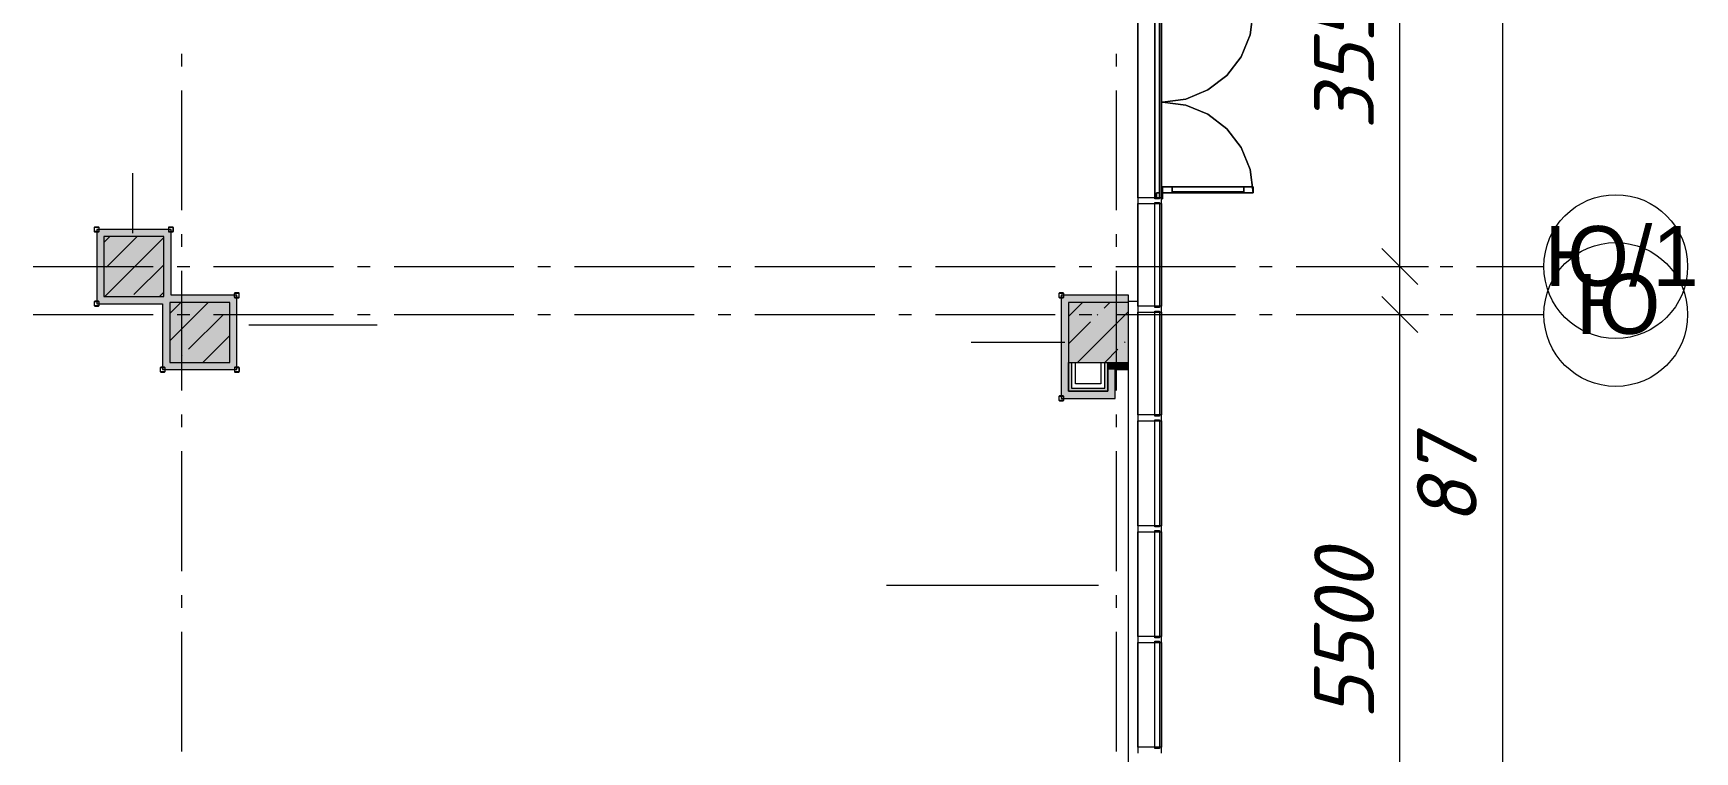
# Model space of a CAD drawing. Header units: millimetres. Extents: x -537608 to 253996, y -217170 to 186033.
# Drawn here: x -273666 to -259799, y -170899 to -164902 of the extents above; entities that cross this region are included whole.
import ezdxf

# ---------------------------------------------------------------- set-up
doc = ezdxf.new("R2010")
doc.units = ezdxf.units.MM
doc.layers.add('PDF _Геометрия', color=7, linetype='Continuous')
doc.layers.add('PDF _Текст', color=7, linetype='Continuous')
doc.layers.add('PDF _Сплошная заливка', color=7, linetype='Continuous', true_color=0xffffff)
doc.styles.add('PDF ArialMT', font='arial.ttf')
doc.styles.add('PDF ISOCPEUR Italic', font='isocpeui.ttf')

msp = doc.modelspace()

# ---------------------------------------------------------------- hatches: boundary and pattern name
at = {"layer": 'PDF _Сплошная заливка', "true_color": 0x9c76cf, "transparency": 33554559}
for points in [[(-272363.6508, -167149.6396), (-272026.1687, -167149.6396), (-272026.1687, -167089.6399), (-272516.1682, -167089.6399), (-272516.1682, -167149.6396)], [(-272026.1687, -167649.6402), (-271966.1679, -167649.6402), (-271966.1679, -167089.6399), (-272026.1687, -167089.6399), (-272026.1687, -167149.6396)], [(-264526.1645, -167149.6396), (-264526.1645, -167089.6399), (-265086.1637, -167089.6399), (-265086.1637, -167149.6396), (-264774.2269, -167149.6396)], [(-273076.169, -167159.6398), (-272526.1687, -167159.6398), (-272526.1687, -167149.6396), (-272516.1682, -167149.6396), (-272516.1682, -167099.6401), (-273076.169, -167099.6401)], [(-264636.1644, -167709.6399), (-264526.1645, -167709.6399), (-264526.1645, -167649.6402), (-264696.164, -167649.6402), (-264696.164, -167709.6399)]]:
    msp.add_hatch(color=193, dxfattribs=at).paths.add_polyline_path(points)
at = {"layer": 'PDF _Сплошная заливка', "true_color": 0x77b143, "transparency": 33554559}
msp.add_hatch(color=75, dxfattribs=at).paths.add_polyline_path([(-264756.1647, -167889.6397), (-264721.1641, -167889.6397), (-264721.1641, -167864.6396), (-265026.1651, -167864.6396), (-265026.1651, -167889.6397), (-264774.2269, -167889.6397)])

# ---------------------------------------------------------------- linework, layer by layer
at = {"layer": 'PDF _Геометрия', "lineweight": 9}
for p, q in [((-261401.9804, -212139.656), (-261401.9804, -124259.6211)), ((-262260.3263, -166849.6398), (-262260.3263, -163299.6387)), ((-264446.1645, -166274.6395), (-264446.1645, -164679.6913)), ((-264446.1645, -164679.6913), (-264446.1645, -166274.6395)), ((-264306.1643, -166274.6395), (-264306.1643, -164679.6913)), ((-264306.1643, -164679.6913), (-264306.1643, -166274.6395)), ((-264266.164, -166274.6395), (-264266.164, -164679.6913)), ((-264266.164, -164679.6913), (-264266.164, -166274.6395)), ((-264249.1643, -166274.6395), (-264249.1643, -164679.6913)), ((-264249.1643, -164679.6913), (-264249.1643, -166274.6395)), ((-263483.664, -164719.6391), (-263509.4747, -164915.6949)), ((-263509.4747, -164915.6949), (-263483.664, -164719.6391)), ((-263509.4747, -164915.6949), (-263585.1505, -165098.3888)), ((-263585.1505, -165098.3888), (-263509.4747, -164915.6949)), ((-263585.1505, -165098.3888), (-263705.5309, -165255.2728)), ((-263705.5309, -165255.2728), (-263585.1505, -165098.3888)), ((-263705.5309, -165255.2728), (-263862.4139, -165375.6532)), ((-263862.4139, -165375.6532), (-263705.5309, -165255.2728)), ((-263862.4139, -165375.6532), (-264045.1088, -165451.3286)), ((-264045.1088, -165451.3286), (-263862.4139, -165375.6532)), ((-264045.1088, -165451.3286), (-264241.1639, -165477.1393)), ((-264241.1639, -165477.1393), (-264045.1088, -165451.3286)), ((-264241.1639, -165477.1393), (-264045.1088, -165502.9506)), ((-264045.1088, -165502.9506), (-264241.1639, -165477.1393)), ((-264045.1088, -165502.9506), (-263862.4139, -165578.6248)), ((-263862.4139, -165578.6248), (-264045.1088, -165502.9506)), ((-263862.4139, -165578.6248), (-263705.5309, -165699.005)), ((-263705.5309, -165699.005), (-263862.4139, -165578.6248)), ((-263705.5309, -165699.005), (-263585.1505, -165855.8891)), ((-263585.1505, -165855.8891), (-263705.5309, -165699.005)), ((-263585.1505, -165855.8891), (-263509.4747, -166038.5844)), ((-263509.4747, -166038.5844), (-263585.1505, -165855.8891)), ((-272833.3717, -166569.6396), (-272833.3717, -166069.6397)), ((-263509.4747, -166038.5844), (-263483.664, -166234.6388)), ((-263483.664, -166234.6388), (-263509.4747, -166038.5844)), ((-264291.1642, -166284.639), (-264291.1642, -166234.6388)), ((-264291.1642, -166234.6388), (-264266.164, -166234.6388)), ((-264266.164, -166234.6388), (-264291.1642, -166234.6388)), ((-264291.1642, -166234.6388), (-264291.1642, -166284.639)), ((-264291.1642, -166284.639), (-264291.1642, -166234.6388)), ((-264291.1642, -166234.6388), (-264266.164, -166234.6388)), ((-264266.164, -166234.6388), (-264291.1642, -166234.6388)), ((-264291.1642, -166234.6388), (-264291.1642, -166284.639)), ((-264241.1639, -166234.6388), (-264249.1643, -166234.6388)), ((-264249.1643, -166234.6388), (-264241.1639, -166234.6388)), ((-264241.1639, -166234.6388), (-264249.1643, -166234.6388)), ((-264249.1643, -166234.6388), (-264241.1639, -166234.6388)), ((-264241.1639, -166234.6388), (-264241.1639, -166184.64)), ((-264241.1639, -166184.64), (-264241.1639, -166234.6388)), ((-263483.664, -166184.64), (-264241.1639, -166184.64)), ((-264241.1639, -166184.64), (-264241.1639, -166234.6388)), ((-263483.664, -166184.64), (-264241.1639, -166184.64)), ((-264241.1639, -166184.64), (-263483.664, -166184.64)), ((-264241.1639, -166234.6388), (-264241.1639, -166184.64)), ((-264241.1639, -166184.64), (-263483.664, -166184.64)), ((-263483.664, -166234.6388), (-264241.1639, -166234.6388)), ((-264241.1639, -166234.6388), (-263483.664, -166234.6388)), ((-264241.1639, -166234.6388), (-263483.664, -166234.6388)), ((-263483.664, -166234.6388), (-264241.1639, -166234.6388)), ((-263483.664, -166234.6388), (-264241.1639, -166234.6388)), ((-264241.1639, -166234.6388), (-264241.1639, -166284.639)), ((-264241.1639, -166284.639), (-264241.1639, -166234.6388)), ((-264241.1639, -166234.6388), (-264241.1639, -166284.639)), ((-264241.1639, -166284.639), (-264241.1639, -166234.6388)), ((-264241.1639, -166234.6388), (-263483.664, -166234.6388)), ((-264161.1644, -166184.64), (-264161.1644, -166234.6388)), ((-264161.1644, -166234.6388), (-264161.1644, -166184.64)), ((-264161.1644, -166184.64), (-263563.664, -166184.64)), ((-263563.664, -166184.64), (-264161.1644, -166184.64)), ((-264161.1644, -166224.6393), (-263563.664, -166224.6393)), ((-263563.664, -166224.6393), (-264161.1644, -166224.6393)), ((-263563.664, -166184.64), (-263563.664, -166234.6388)), ((-263563.664, -166234.6388), (-263563.664, -166184.64)), ((-263483.664, -166234.6388), (-263483.664, -166184.64)), ((-263483.664, -166234.6388), (-263483.664, -166184.64)), ((-263483.664, -166184.64), (-263483.664, -166234.6388)), ((-263483.664, -166184.64), (-263483.664, -166234.6388)), ((-264306.1643, -166274.6395), (-264446.1645, -166274.6395)), ((-264446.1645, -166274.6395), (-264446.1645, -166324.6397)), ((-264306.1643, -166274.6395), (-264446.1645, -166274.6395)), ((-264446.1645, -166274.6395), (-264446.1645, -166324.6397)), ((-264446.1645, -166324.6397), (-264306.1643, -166324.6397)), ((-264446.1645, -167181.4285), (-264446.1645, -166324.6397)), ((-264446.1645, -166324.6397), (-264446.1645, -167181.4285)), ((-264446.1645, -166324.6397), (-264306.1643, -166324.6397)), ((-264306.1643, -166274.6395), (-264266.164, -166274.6395)), ((-264266.164, -166274.6395), (-264306.1643, -166274.6395)), ((-264306.1643, -166284.639), (-264306.1643, -166274.6395)), ((-264306.1643, -166284.639), (-264306.1643, -166274.6395)), ((-264266.164, -166284.639), (-264306.1643, -166284.639)), ((-264266.164, -166284.639), (-264306.1643, -166284.639)), ((-264306.1643, -166324.6397), (-264306.1643, -166314.6396)), ((-264306.1643, -166314.6396), (-264266.164, -166314.6396)), ((-264306.1643, -166324.6397), (-264306.1643, -166314.6396)), ((-264306.1643, -166314.6396), (-264266.164, -166314.6396)), ((-264306.1643, -167181.4285), (-264306.1643, -166324.6397)), ((-264306.1643, -166324.6397), (-264266.164, -166324.6397)), ((-264306.1643, -167181.4285), (-264306.1643, -166324.6397)), ((-264306.1643, -166324.6397), (-264266.164, -166324.6397)), ((-264266.164, -166274.6395), (-264266.164, -166284.639)), ((-264249.1643, -166274.6395), (-264266.164, -166274.6395)), ((-264266.164, -166274.6395), (-264266.164, -166284.639)), ((-264249.1643, -166274.6395), (-264266.164, -166274.6395)), ((-264266.164, -166314.6396), (-264266.164, -166324.6397)), ((-264266.164, -166314.6396), (-264266.164, -166324.6397)), ((-264266.164, -166324.6397), (-264249.1643, -166324.6397)), ((-264266.164, -166324.6397), (-264266.164, -167181.4285)), ((-264266.164, -166324.6397), (-264249.1643, -166324.6397)), ((-264266.164, -166324.6397), (-264266.164, -167181.4285)), ((-264249.1643, -166324.6397), (-264249.1643, -166274.6395)), ((-264249.1643, -166324.6397), (-264249.1643, -166274.6395)), ((-264241.1639, -166284.639), (-264249.1643, -166284.639)), ((-264249.1643, -166284.639), (-264241.1639, -166284.639)), ((-264241.1639, -166284.639), (-264249.1643, -166284.639)), ((-264249.1643, -166284.639), (-264241.1639, -166284.639)), ((-264249.1643, -167181.4285), (-264249.1643, -166324.6397)), ((-264249.1643, -166324.6397), (-264249.1643, -167181.4285)), ((-273154.9973, -166520.8105), (-273156.1685, -166523.6395)), ((-273156.1685, -166523.6395), (-273156.1685, -166555.6394)), ((-273152.1683, -166519.6394), (-273154.9973, -166520.8105)), ((-273154.1684, -166523.6395), (-273153.5828, -166522.225)), ((-273154.1684, -166555.6394), (-273154.1684, -166523.6395)), ((-273153.5828, -166522.225), (-273152.1683, -166521.6394)), ((-273120.1689, -166519.6394), (-273152.1683, -166519.6394)), ((-273152.1683, -166521.6394), (-273120.1689, -166521.6394)), ((-273076.169, -166539.6391), (-273136.1675, -166539.6391)), ((-273136.1675, -166539.6391), (-273136.1675, -167159.6398)), ((-273117.3399, -166520.8105), (-273120.1689, -166519.6394)), ((-273120.1689, -166521.6394), (-273118.7544, -166522.225)), ((-273118.7544, -166522.225), (-273118.1688, -166523.6395)), ((-273118.1688, -166523.6395), (-273118.1688, -166555.6394)), ((-273116.1688, -166523.6395), (-273117.3399, -166520.8105)), ((-273116.1688, -166555.6394), (-273116.1688, -166523.6395)), ((-272576.1668, -166539.6391), (-273076.169, -166539.6391)), ((-272516.1682, -166539.6391), (-272576.1668, -166539.6391)), ((-272535.9969, -166520.8105), (-272537.1682, -166523.6395)), ((-272537.1682, -166523.6395), (-272537.1682, -166555.6394)), ((-272533.168, -166519.6394), (-272535.9969, -166520.8105)), ((-272535.1681, -166523.6395), (-272534.5824, -166522.225)), ((-272535.1681, -166555.6394), (-272535.1681, -166523.6395)), ((-272534.5824, -166522.225), (-272533.168, -166521.6394)), ((-272501.1686, -166519.6394), (-272533.168, -166519.6394)), ((-272533.168, -166521.6394), (-272501.1686, -166521.6394)), ((-272516.1682, -167089.6399), (-272516.1682, -166539.6391)), ((-272498.3396, -166520.8105), (-272501.1686, -166519.6394)), ((-272501.1686, -166521.6394), (-272499.7541, -166522.225)), ((-272499.7541, -166522.225), (-272499.1685, -166523.6395)), ((-272499.1685, -166523.6395), (-272499.1685, -166555.6394)), ((-272497.1684, -166523.6395), (-272498.3396, -166520.8105)), ((-272497.1684, -166555.6394), (-272497.1684, -166523.6395)), ((-273156.1685, -166555.6394), (-273154.9973, -166558.4683)), ((-273154.9973, -166558.4683), (-273152.1683, -166559.6394)), ((-273153.5828, -166557.0538), (-273154.1684, -166555.6394)), ((-273152.1683, -166557.6394), (-273153.5828, -166557.0538)), ((-273120.1689, -166557.6394), (-273152.1683, -166557.6394)), ((-273152.1683, -166559.6394), (-273120.1689, -166559.6394)), ((-273118.7544, -166557.0538), (-273120.1689, -166557.6394)), ((-273120.1689, -166559.6394), (-273117.3399, -166558.4683)), ((-273118.1688, -166555.6394), (-273118.7544, -166557.0538)), ((-273117.3399, -166558.4683), (-273116.1688, -166555.6394)), ((-273076.169, -166649.9592), (-273025.848, -166599.6388)), ((-272576.1668, -166599.6388), (-273076.169, -166599.6388)), ((-273076.169, -166599.6388), (-273076.169, -167099.6401)), ((-273069.652, -167099.6401), (-272576.1668, -166606.156)), ((-273054.1249, -166856.0152), (-272797.751, -166599.6388)), ((-272576.1668, -167099.6401), (-272576.1668, -166599.6388)), ((-272537.1682, -166555.6394), (-272535.9969, -166558.4683)), ((-272535.9969, -166558.4683), (-272533.168, -166559.6394)), ((-272534.5824, -166557.0538), (-272535.1681, -166555.6394)), ((-272533.168, -166557.6394), (-272534.5824, -166557.0538)), ((-272501.1686, -166557.6394), (-272533.168, -166557.6394)), ((-272533.168, -166559.6394), (-272501.1686, -166559.6394)), ((-272499.7541, -166557.0538), (-272501.1686, -166557.6394)), ((-272501.1686, -166559.6394), (-272498.3396, -166558.4683)), ((-272499.1685, -166555.6394), (-272499.7541, -166557.0538)), ((-272498.3396, -166558.4683), (-272497.1684, -166555.6394)), ((-272826.0258, -167084.1132), (-272576.1668, -166834.254)), ((-262472.4591, -166849.6398), (-262260.3263, -166849.6398)), ((-262260.3263, -167249.64), (-262260.3263, -166849.6398)), ((-262260.3263, -166849.6398), (-262020.3268, -166849.6398)), ((-272613.4538, -167099.6401), (-272576.1668, -167062.3533)), ((-272026.1687, -167089.6399), (-272516.1682, -167089.6399)), ((-271966.1679, -167089.6399), (-272026.1687, -167089.6399)), ((-271985.9967, -167070.8113), (-271987.1679, -167073.6403)), ((-271987.1679, -167073.6403), (-271987.1679, -167105.6395)), ((-271983.1677, -167069.6395), (-271985.9967, -167070.8113)), ((-271985.1678, -167073.6403), (-271984.5822, -167072.2258)), ((-271985.1678, -167105.6395), (-271985.1678, -167073.6403)), ((-271984.5822, -167072.2258), (-271983.1677, -167071.6396)), ((-271951.1683, -167069.6395), (-271983.1677, -167069.6395)), ((-271983.1677, -167071.6396), (-271951.1683, -167071.6396)), ((-271966.1679, -167649.6402), (-271966.1679, -167089.6399)), ((-271948.3393, -167070.8113), (-271951.1683, -167069.6395)), ((-271951.1683, -167071.6396), (-271949.7538, -167072.2258)), ((-271949.7538, -167072.2258), (-271949.1682, -167073.6403)), ((-271949.1682, -167073.6403), (-271949.1682, -167105.6395)), ((-271947.1682, -167073.6403), (-271948.3393, -167070.8113)), ((-271947.1682, -167105.6395), (-271947.1682, -167073.6403)), ((-265104.9935, -167070.8113), (-265106.1652, -167073.6403)), ((-265106.1652, -167073.6403), (-265106.1652, -167105.6395)), ((-265102.165, -167069.6395), (-265104.9935, -167070.8113)), ((-265104.1651, -167073.6403), (-265103.5789, -167072.2258)), ((-265104.1651, -167105.6395), (-265104.1651, -167073.6403)), ((-265103.5789, -167072.2258), (-265102.165, -167071.6396)), ((-265070.1645, -167069.6395), (-265102.165, -167069.6395)), ((-265102.165, -167071.6396), (-265070.1645, -167071.6396)), ((-264526.1645, -167089.6399), (-265086.1637, -167089.6399)), ((-265086.1637, -167089.6399), (-265086.1637, -167149.6396)), ((-265067.3366, -167070.8113), (-265070.1645, -167069.6395)), ((-265070.1645, -167071.6396), (-265068.75, -167072.2258)), ((-265068.75, -167072.2258), (-265068.1644, -167073.6403)), ((-265068.1644, -167073.6403), (-265068.1644, -167105.6395)), ((-265066.1643, -167073.6403), (-265067.3366, -167070.8113)), ((-265066.1643, -167105.6395), (-265066.1643, -167073.6403)), ((-264526.1645, -167149.6396), (-264526.1645, -167089.6399)), ((-273154.9973, -167140.8112), (-273156.1685, -167143.6402)), ((-273156.1685, -167143.6402), (-273156.1685, -167175.6394)), ((-273156.1685, -167175.6394), (-273154.9973, -167178.4683)), ((-273152.1683, -167139.6401), (-273154.9973, -167140.8112)), ((-273154.9973, -167178.4683), (-273152.1683, -167179.6394)), ((-273154.1684, -167143.6402), (-273153.5828, -167142.2257)), ((-273154.1684, -167175.6394), (-273154.1684, -167143.6402)), ((-273153.5828, -167177.0538), (-273154.1684, -167175.6394)), ((-273153.5828, -167142.2257), (-273152.1683, -167141.6402)), ((-273152.1683, -167177.6394), (-273153.5828, -167177.0538)), ((-273120.1689, -167139.6401), (-273152.1683, -167139.6401)), ((-273152.1683, -167141.6402), (-273120.1689, -167141.6402)), ((-273120.1689, -167177.6394), (-273152.1683, -167177.6394)), ((-273152.1683, -167179.6394), (-273120.1689, -167179.6394)), ((-273136.1675, -167159.6398), (-273076.169, -167159.6398)), ((-273117.3399, -167140.8112), (-273120.1689, -167139.6401)), ((-273120.1689, -167141.6402), (-273118.7544, -167142.2257)), ((-273118.7544, -167177.0538), (-273120.1689, -167177.6394)), ((-273120.1689, -167179.6394), (-273117.3399, -167178.4683)), ((-273118.7544, -167142.2257), (-273118.1688, -167143.6402)), ((-273118.1688, -167175.6394), (-273118.7544, -167177.0538)), ((-273118.1688, -167143.6402), (-273118.1688, -167175.6394)), ((-273116.1688, -167143.6402), (-273117.3399, -167140.8112)), ((-273117.3399, -167178.4683), (-273116.1688, -167175.6394)), ((-273116.1688, -167175.6394), (-273116.1688, -167143.6402)), ((-273076.169, -167099.6401), (-272576.1668, -167099.6401)), ((-273076.169, -167159.6398), (-272586.1672, -167159.6398)), ((-272586.1672, -167159.6398), (-272586.1672, -167709.6399)), ((-272526.1687, -167468.5498), (-272207.258, -167149.6396)), ((-272526.1687, -167240.4518), (-272435.3549, -167149.6396)), ((-272026.1687, -167149.6396), (-272526.1687, -167149.6396)), ((-272526.1687, -167149.6396), (-272526.1687, -167649.6402)), ((-272027.6821, -167198.1625), (-272026.1687, -167196.6493)), ((-272026.1687, -167649.6402), (-272026.1687, -167149.6396)), ((-271987.1679, -167105.6395), (-271985.9967, -167108.4685)), ((-271985.9967, -167108.4685), (-271983.1677, -167109.6396)), ((-271984.5822, -167107.054), (-271985.1678, -167105.6395)), ((-271983.1677, -167107.6395), (-271984.5822, -167107.054)), ((-271951.1683, -167107.6395), (-271983.1677, -167107.6395)), ((-271983.1677, -167109.6396), (-271951.1683, -167109.6396)), ((-271949.7538, -167107.054), (-271951.1683, -167107.6395)), ((-271951.1683, -167109.6396), (-271948.3393, -167108.4685)), ((-271949.1682, -167105.6395), (-271949.7538, -167107.054)), ((-271948.3393, -167108.4685), (-271947.1682, -167105.6395)), ((-265106.1652, -167105.6395), (-265104.9935, -167108.4685)), ((-265104.9935, -167108.4685), (-265102.165, -167109.6396)), ((-265103.5789, -167107.054), (-265104.1651, -167105.6395)), ((-265102.165, -167107.6395), (-265103.5789, -167107.054)), ((-265070.1645, -167107.6395), (-265102.165, -167107.6395)), ((-265102.165, -167109.6396), (-265070.1645, -167109.6396)), ((-265086.1637, -167149.6396), (-265086.1637, -167949.6393)), ((-265068.75, -167107.054), (-265070.1645, -167107.6395)), ((-265070.1645, -167109.6396), (-265067.3366, -167108.4685)), ((-265068.1644, -167105.6395), (-265068.75, -167107.054)), ((-265067.3366, -167108.4685), (-265066.1643, -167105.6395)), ((-265026.1651, -167267.7017), (-264908.102, -167149.6396)), ((-264526.1645, -167149.6396), (-265026.1651, -167149.6396)), ((-265026.1651, -167149.6396), (-265026.1651, -167649.6402)), ((-264951.9049, -167649.6402), (-264526.1645, -167223.8991)), ((-264728.5261, -167198.1625), (-264680.0039, -167149.6396)), ((-264526.1645, -167649.6402), (-264526.1645, -167149.6396)), ((-264306.1643, -167181.4285), (-264446.1645, -167181.4285)), ((-264446.1645, -167181.4285), (-264446.1645, -167231.4287)), ((-264306.1643, -167181.4285), (-264446.1645, -167181.4285)), ((-264446.1645, -167181.4285), (-264446.1645, -167231.4287)), ((-264446.1645, -168088.2175), (-264446.1645, -167231.4287)), ((-264446.1645, -167231.4287), (-264446.1645, -168088.2175)), ((-264446.1645, -167231.4287), (-264306.1643, -167231.4287)), ((-264446.1645, -167231.4287), (-264306.1643, -167231.4287)), ((-264266.164, -167181.4285), (-264306.1643, -167181.4285)), ((-264306.1643, -167191.428), (-264306.1643, -167181.4285)), ((-264266.164, -167181.4285), (-264306.1643, -167181.4285)), ((-264306.1643, -167191.428), (-264306.1643, -167181.4285)), ((-264266.164, -167191.428), (-264306.1643, -167191.428)), ((-264266.164, -167191.428), (-264306.1643, -167191.428)), ((-264306.1643, -167231.4287), (-264306.1643, -167221.4286)), ((-264306.1643, -167221.4286), (-264266.164, -167221.4286)), ((-264306.1643, -167231.4287), (-264306.1643, -167221.4286)), ((-264306.1643, -167221.4286), (-264266.164, -167221.4286)), ((-264306.1643, -168088.2175), (-264306.1643, -167231.4287)), ((-264306.1643, -167231.4287), (-264266.164, -167231.4287)), ((-264306.1643, -168088.2175), (-264306.1643, -167231.4287)), ((-264306.1643, -167231.4287), (-264266.164, -167231.4287)), ((-264266.164, -167181.4285), (-264266.164, -167191.428)), ((-264249.1643, -167181.4285), (-264266.164, -167181.4285)), ((-264266.164, -167181.4285), (-264266.164, -167191.428)), ((-264249.1643, -167181.4285), (-264266.164, -167181.4285)), ((-264266.164, -167221.4286), (-264266.164, -167231.4287)), ((-264266.164, -167221.4286), (-264266.164, -167231.4287)), ((-264266.164, -167231.4287), (-264266.164, -168088.2175)), ((-264266.164, -167231.4287), (-264249.1643, -167231.4287)), ((-264266.164, -167231.4287), (-264266.164, -168088.2175)), ((-264266.164, -167231.4287), (-264249.1643, -167231.4287)), ((-264249.1643, -167231.4287), (-264249.1643, -167181.4285)), ((-264249.1643, -167231.4287), (-264249.1643, -167181.4285)), ((-264249.1643, -168088.2175), (-264249.1643, -167231.4287)), ((-264249.1643, -167231.4287), (-264249.1643, -168088.2175)), ((-272369.8297, -167540.3098), (-272084.7053, -167255.1879)), ((-270796.1663, -167337.7862), (-271866.1675, -167337.7862)), ((-265026.1651, -167495.8011), (-264842.5757, -167312.2119)), ((-264785.552, -167255.1879), (-264780.8096, -167250.4464)), ((-262472.4591, -167249.64), (-262260.3263, -167249.64)), ((-262260.3263, -172749.6425), (-262260.3263, -167249.64)), ((-262260.3263, -167249.64), (-262020.3268, -167249.64)), ((-272251.0598, -167649.6402), (-272026.1687, -167424.7472)), ((-265056.1649, -167483.7607), (-265839.271, -167483.7607)), ((-264557.4523, -167483.2859), (-264552.711, -167478.5443)), ((-272526.1687, -167649.6402), (-272026.1687, -167649.6402)), ((-272426.8551, -167597.3352), (-272422.1121, -167592.5937)), ((-271966.1679, -167709.6399), (-271966.1679, -167649.6402)), ((-265026.1651, -167649.6402), (-264526.1645, -167649.6402)), ((-265026.1651, -167889.6397), (-265026.1651, -167649.6402)), ((-265026.1651, -167649.6402), (-265026.1651, -167829.6407)), ((-265001.165, -167649.6402), (-265001.165, -167829.6407)), ((-264966.1655, -167829.6407), (-264966.1655, -167649.6402)), ((-264756.1647, -167649.6402), (-264756.1647, -167829.6407)), ((-264723.8068, -167649.6402), (-264614.4776, -167540.3098)), ((-264721.1641, -167864.6396), (-264721.1641, -167649.6402)), ((-264696.164, -167649.6402), (-264696.164, -167709.6399)), ((-264696.164, -167889.6397), (-264696.164, -167649.6402)), ((-264526.1645, -167709.6399), (-264526.1645, -167649.6402)), ((-272604.997, -167690.8113), (-272606.1682, -167693.6403)), ((-272606.1682, -167693.6403), (-272606.1682, -167725.6395)), ((-272606.1682, -167725.6395), (-272604.997, -167728.4685)), ((-272602.168, -167689.6402), (-272604.997, -167690.8113)), ((-272604.997, -167728.4685), (-272602.168, -167729.6403)), ((-272604.1681, -167693.6403), (-272603.5825, -167692.2258)), ((-272604.1681, -167725.6395), (-272604.1681, -167693.6403)), ((-272603.5825, -167727.054), (-272604.1681, -167725.6395)), ((-272603.5825, -167692.2258), (-272602.168, -167691.6403)), ((-272602.168, -167727.6395), (-272603.5825, -167727.054)), ((-272570.1686, -167689.6402), (-272602.168, -167689.6402)), ((-272602.168, -167691.6403), (-272570.1686, -167691.6403)), ((-272570.1686, -167727.6395), (-272602.168, -167727.6395)), ((-272602.168, -167729.6403), (-272570.1686, -167729.6403)), ((-272586.1672, -167709.6399), (-272526.1687, -167709.6399)), ((-272567.3397, -167690.8113), (-272570.1686, -167689.6402)), ((-272570.1686, -167691.6403), (-272568.7541, -167692.2258)), ((-272568.7541, -167727.054), (-272570.1686, -167727.6395)), ((-272570.1686, -167729.6403), (-272567.3397, -167728.4685)), ((-272568.7541, -167692.2258), (-272568.1685, -167693.6403)), ((-272568.1685, -167725.6395), (-272568.7541, -167727.054)), ((-272568.1685, -167693.6403), (-272568.1685, -167725.6395)), ((-272566.1685, -167693.6403), (-272567.3397, -167690.8113)), ((-272567.3397, -167728.4685), (-272566.1685, -167725.6395)), ((-272566.1685, -167725.6395), (-272566.1685, -167693.6403)), ((-272526.1687, -167709.6399), (-271966.1679, -167709.6399)), ((-271984.9955, -167690.8113), (-271986.1667, -167693.6403)), ((-271986.1667, -167693.6403), (-271986.1667, -167725.6395)), ((-271986.1667, -167725.6395), (-271984.9955, -167728.4685)), ((-271982.1665, -167689.6402), (-271984.9955, -167690.8113)), ((-271984.9955, -167728.4685), (-271982.1665, -167729.6403)), ((-271984.1666, -167693.6403), (-271983.581, -167692.2258)), ((-271984.1666, -167725.6395), (-271984.1666, -167693.6403)), ((-271983.581, -167727.054), (-271984.1666, -167725.6395)), ((-271983.581, -167692.2258), (-271982.1665, -167691.6403)), ((-271982.1665, -167727.6395), (-271983.581, -167727.054)), ((-271950.1672, -167689.6402), (-271982.1665, -167689.6402)), ((-271982.1665, -167691.6403), (-271950.1672, -167691.6403)), ((-271950.1672, -167727.6395), (-271982.1665, -167727.6395)), ((-271982.1665, -167729.6403), (-271950.1672, -167729.6403)), ((-271947.3382, -167690.8113), (-271950.1672, -167689.6402)), ((-271950.1672, -167691.6403), (-271948.7527, -167692.2258)), ((-271948.7527, -167727.054), (-271950.1672, -167727.6395)), ((-271950.1672, -167729.6403), (-271947.3382, -167728.4685)), ((-271948.7527, -167692.2258), (-271948.1671, -167693.6403)), ((-271948.1671, -167725.6395), (-271948.7527, -167727.054)), ((-271948.1671, -167693.6403), (-271948.1671, -167725.6395)), ((-271946.167, -167693.6403), (-271947.3382, -167690.8113)), ((-271947.3382, -167728.4685), (-271946.167, -167725.6395)), ((-271946.167, -167725.6395), (-271946.167, -167693.6403)), ((-264696.164, -167709.6399), (-264696.164, -167889.6397)), ((-264636.1644, -167889.6397), (-264636.1644, -167709.6399)), ((-264636.1644, -167709.6399), (-264526.1645, -167709.6399)), ((-265102.165, -167929.6397), (-265104.9935, -167930.8122)), ((-265070.1645, -167929.6397), (-265102.165, -167929.6397)), ((-265067.3366, -167930.8122), (-265070.1645, -167929.6397)), ((-265026.1651, -167829.6407), (-265026.1651, -167864.6396)), ((-265026.1651, -167864.6396), (-265026.1651, -167889.6397)), ((-264696.164, -167889.6397), (-265026.1651, -167889.6397)), ((-265026.1651, -167889.6397), (-264756.1647, -167889.6397)), ((-265001.165, -167829.6407), (-265001.165, -167864.6396)), ((-265001.165, -167864.6396), (-264756.1647, -167864.6396)), ((-264756.1647, -167829.6407), (-264966.1655, -167829.6407)), ((-264756.1647, -167864.6396), (-264721.1641, -167864.6396)), ((-264756.1647, -167889.6397), (-264721.1641, -167889.6397)), ((-264721.1641, -167889.6397), (-264696.164, -167889.6397)), ((-264636.1644, -167949.6393), (-264636.1644, -167889.6397)), ((-265104.9935, -167930.8122), (-265106.1652, -167933.6398)), ((-265106.1652, -167933.6398), (-265106.1652, -167965.6403)), ((-265106.1652, -167965.6403), (-265104.9935, -167968.4686)), ((-265104.9935, -167968.4686), (-265102.165, -167969.6404)), ((-265104.1651, -167933.6398), (-265103.5789, -167932.2253)), ((-265104.1651, -167965.6403), (-265104.1651, -167933.6398)), ((-265103.5789, -167967.0548), (-265104.1651, -167965.6403)), ((-265103.5789, -167932.2253), (-265102.165, -167931.6397)), ((-265102.165, -167967.6404), (-265103.5789, -167967.0548)), ((-265102.165, -167931.6397), (-265070.1645, -167931.6397)), ((-265070.1645, -167967.6404), (-265102.165, -167967.6404)), ((-265102.165, -167969.6404), (-265070.1645, -167969.6404)), ((-265086.1637, -167949.6393), (-265026.1651, -167949.6393)), ((-265070.1645, -167931.6397), (-265068.75, -167932.2253)), ((-265068.75, -167967.0548), (-265070.1645, -167967.6404)), ((-265070.1645, -167969.6404), (-265067.3366, -167968.4686)), ((-265068.75, -167932.2253), (-265068.1644, -167933.6398)), ((-265068.1644, -167965.6403), (-265068.75, -167967.0548)), ((-265068.1644, -167933.6398), (-265068.1644, -167965.6403)), ((-265066.1643, -167933.6398), (-265067.3366, -167930.8122)), ((-265067.3366, -167968.4686), (-265066.1643, -167965.6403)), ((-265066.1643, -167965.6403), (-265066.1643, -167933.6398)), ((-265026.1651, -167949.6393), (-264636.1644, -167949.6393)), ((-264306.1643, -168088.2175), (-264446.1645, -168088.2175)), ((-264446.1645, -168088.2175), (-264446.1645, -168138.2177)), ((-264306.1643, -168088.2175), (-264446.1645, -168088.2175)), ((-264446.1645, -168088.2175), (-264446.1645, -168138.2177)), ((-264446.1645, -169012.5038), (-264446.1645, -168138.2177)), ((-264446.1645, -168138.2177), (-264446.1645, -169012.5038)), ((-264446.1645, -168138.2177), (-264306.1643, -168138.2177)), ((-264446.1645, -168138.2177), (-264306.1643, -168138.2177)), ((-264266.164, -168088.2175), (-264306.1643, -168088.2175)), ((-264306.1643, -168098.2184), (-264306.1643, -168088.2175)), ((-264266.164, -168088.2175), (-264306.1643, -168088.2175)), ((-264306.1643, -168098.2184), (-264306.1643, -168088.2175)), ((-264266.164, -168098.2184), (-264306.1643, -168098.2184)), ((-264266.164, -168098.2184), (-264306.1643, -168098.2184)), ((-264306.1643, -168138.2177), (-264306.1643, -168128.2175)), ((-264306.1643, -168128.2175), (-264266.164, -168128.2175)), ((-264306.1643, -168138.2177), (-264306.1643, -168128.2175)), ((-264306.1643, -168128.2175), (-264266.164, -168128.2175)), ((-264306.1643, -169012.5038), (-264306.1643, -168138.2177)), ((-264306.1643, -168138.2177), (-264266.164, -168138.2177)), ((-264306.1643, -169012.5038), (-264306.1643, -168138.2177)), ((-264306.1643, -168138.2177), (-264266.164, -168138.2177)), ((-264266.164, -168088.2175), (-264266.164, -168098.2184)), ((-264249.1643, -168088.2175), (-264266.164, -168088.2175)), ((-264266.164, -168088.2175), (-264266.164, -168098.2184)), ((-264249.1643, -168088.2175), (-264266.164, -168088.2175)), ((-264266.164, -168128.2175), (-264266.164, -168138.2177)), ((-264266.164, -168128.2175), (-264266.164, -168138.2177)), ((-264266.164, -168138.2177), (-264266.164, -169012.5038)), ((-264266.164, -168138.2177), (-264249.1643, -168138.2177)), ((-264266.164, -168138.2177), (-264266.164, -169012.5038)), ((-264266.164, -168138.2177), (-264249.1643, -168138.2177)), ((-264249.1643, -168138.2177), (-264249.1643, -168088.2175)), ((-264249.1643, -168138.2177), (-264249.1643, -168088.2175)), ((-264249.1643, -169012.5038), (-264249.1643, -168138.2177)), ((-264249.1643, -168138.2177), (-264249.1643, -169012.5038)), ((-264306.1643, -169012.5038), (-264446.1645, -169012.5038)), ((-264446.1645, -169012.5038), (-264446.1645, -169062.504)), ((-264306.1643, -169012.5038), (-264446.1645, -169012.5038)), ((-264446.1645, -169012.5038), (-264446.1645, -169062.504)), ((-264266.164, -169012.5038), (-264306.1643, -169012.5038)), ((-264306.1643, -169022.5041), (-264306.1643, -169012.5038)), ((-264266.164, -169012.5038), (-264306.1643, -169012.5038)), ((-264306.1643, -169022.5041), (-264306.1643, -169012.5038)), ((-264266.164, -169022.5041), (-264306.1643, -169022.5041)), ((-264266.164, -169022.5041), (-264306.1643, -169022.5041)), ((-264266.164, -169012.5038), (-264266.164, -169022.5041)), ((-264249.1643, -169012.5038), (-264266.164, -169012.5038)), ((-264266.164, -169012.5038), (-264266.164, -169022.5041)), ((-264249.1643, -169012.5038), (-264266.164, -169012.5038)), ((-264249.1643, -169062.504), (-264249.1643, -169012.5038)), ((-264249.1643, -169062.504), (-264249.1643, -169012.5038)), ((-264446.1645, -169936.7902), (-264446.1645, -169062.504)), ((-264446.1645, -169062.504), (-264446.1645, -169936.7902)), ((-264446.1645, -169062.504), (-264306.1643, -169062.504)), ((-264446.1645, -169062.504), (-264306.1643, -169062.504)), ((-264306.1643, -169062.504), (-264306.1643, -169052.5039)), ((-264306.1643, -169052.5039), (-264266.164, -169052.5039)), ((-264306.1643, -169062.504), (-264306.1643, -169052.5039)), ((-264306.1643, -169052.5039), (-264266.164, -169052.5039)), ((-264306.1643, -169936.7902), (-264306.1643, -169062.504)), ((-264306.1643, -169062.504), (-264266.164, -169062.504)), ((-264306.1643, -169936.7902), (-264306.1643, -169062.504)), ((-264306.1643, -169062.504), (-264266.164, -169062.504)), ((-264266.164, -169052.5039), (-264266.164, -169062.504)), ((-264266.164, -169052.5039), (-264266.164, -169062.504)), ((-264266.164, -169062.504), (-264266.164, -169936.7902)), ((-264266.164, -169062.504), (-264249.1643, -169062.504)), ((-264266.164, -169062.504), (-264266.164, -169936.7902)), ((-264266.164, -169062.504), (-264249.1643, -169062.504)), ((-264249.1643, -169936.7902), (-264249.1643, -169062.504)), ((-264249.1643, -169062.504), (-264249.1643, -169936.7902)), ((-266546.0656, -169509.5154), (-264776.1645, -169509.5154)), ((-264306.1643, -169936.7902), (-264446.1645, -169936.7902)), ((-264446.1645, -169936.7902), (-264446.1645, -169986.7904)), ((-264306.1643, -169936.7902), (-264446.1645, -169936.7902)), ((-264446.1645, -169936.7902), (-264446.1645, -169986.7904)), ((-264446.1645, -170861.0758), (-264446.1645, -169986.7904)), ((-264446.1645, -169986.7904), (-264446.1645, -170861.0758)), ((-264446.1645, -169986.7904), (-264306.1643, -169986.7904)), ((-264446.1645, -169986.7904), (-264306.1643, -169986.7904)), ((-264266.164, -169936.7902), (-264306.1643, -169936.7902)), ((-264306.1643, -169946.7904), (-264306.1643, -169936.7902)), ((-264266.164, -169936.7902), (-264306.1643, -169936.7902)), ((-264306.1643, -169946.7904), (-264306.1643, -169936.7902)), ((-264266.164, -169946.7904), (-264306.1643, -169946.7904)), ((-264266.164, -169946.7904), (-264306.1643, -169946.7904)), ((-264306.1643, -169986.7904), (-264306.1643, -169976.7894)), ((-264306.1643, -169976.7894), (-264266.164, -169976.7894)), ((-264306.1643, -169986.7904), (-264306.1643, -169976.7894)), ((-264306.1643, -169976.7894), (-264266.164, -169976.7894)), ((-264306.1643, -170861.0758), (-264306.1643, -169986.7904)), ((-264306.1643, -169986.7904), (-264266.164, -169986.7904)), ((-264306.1643, -170861.0758), (-264306.1643, -169986.7904)), ((-264306.1643, -169986.7904), (-264266.164, -169986.7904)), ((-264266.164, -169936.7902), (-264266.164, -169946.7904)), ((-264249.1643, -169936.7902), (-264266.164, -169936.7902)), ((-264266.164, -169936.7902), (-264266.164, -169946.7904)), ((-264249.1643, -169936.7902), (-264266.164, -169936.7902)), ((-264266.164, -169976.7894), (-264266.164, -169986.7904)), ((-264266.164, -169976.7894), (-264266.164, -169986.7904)), ((-264266.164, -169986.7904), (-264266.164, -170861.0758)), ((-264266.164, -169986.7904), (-264249.1643, -169986.7904)), ((-264266.164, -169986.7904), (-264266.164, -170861.0758)), ((-264266.164, -169986.7904), (-264249.1643, -169986.7904)), ((-264249.1643, -169986.7904), (-264249.1643, -169936.7902)), ((-264249.1643, -169986.7904), (-264249.1643, -169936.7902)), ((-264249.1643, -170861.0758), (-264249.1643, -169986.7904)), ((-264249.1643, -169986.7904), (-264249.1643, -170861.0758)), ((-264306.1643, -170861.0758), (-264446.1645, -170861.0758)), ((-264446.1645, -170861.0758), (-264446.1645, -170911.076)), ((-264306.1643, -170861.0758), (-264446.1645, -170861.0758)), ((-264446.1645, -170861.0758), (-264446.1645, -170911.076)), ((-264266.164, -170861.0758), (-264306.1643, -170861.0758)), ((-264306.1643, -170871.0768), (-264306.1643, -170861.0758)), ((-264266.164, -170861.0758), (-264306.1643, -170861.0758)), ((-264306.1643, -170871.0768), (-264306.1643, -170861.0758)), ((-264266.164, -170871.0768), (-264306.1643, -170871.0768)), ((-264266.164, -170871.0768), (-264306.1643, -170871.0768)), ((-264266.164, -170861.0758), (-264266.164, -170871.0768)), ((-264249.1643, -170861.0758), (-264266.164, -170861.0758)), ((-264266.164, -170861.0758), (-264266.164, -170871.0768)), ((-264249.1643, -170861.0758), (-264266.164, -170861.0758)), ((-264249.1643, -170911.076), (-264249.1643, -170861.0758)), ((-264249.1643, -170911.076), (-264249.1643, -170861.0758))]:
    msp.add_line(p, q, dxfattribs=at)
at = {"layer": 'PDF _Геометрия', "color": 253, "lineweight": 9, "true_color": 0xaaaaaa}
for p, q in [((-272426.1683, -165179.2291), (-272426.1683, -165073.3951)), ((-264626.1644, -165179.2291), (-264626.1644, -165073.3951)), ((-272426.1683, -166379.2291), (-272426.1683, -165379.2292)), ((-264626.1644, -166379.2291), (-264626.1644, -165379.2292)), ((-272426.1683, -166685.0632), (-272426.1683, -166579.2299)), ((-264626.1644, -166685.0632), (-264626.1644, -166579.2299)), ((-273666.0377, -166849.6398), (-272666.0354, -166849.6398)), ((-272466.0366, -166849.6398), (-272360.2039, -166849.6398)), ((-272426.1683, -167885.0639), (-272426.1683, -166885.0626)), ((-272160.203, -166849.6398), (-271160.2029, -166849.6398)), ((-270960.202, -166849.6398), (-270854.3692, -166849.6398)), ((-270654.3683, -166849.6398), (-269654.3682, -166849.6398)), ((-269454.3695, -166849.6398), (-269348.5345, -166849.6398)), ((-269148.5358, -166849.6398), (-268148.5357, -166849.6398)), ((-267948.5348, -166849.6398), (-267842.7009, -166849.6398)), ((-267642.7017, -166849.6398), (-266642.7009, -166849.6398)), ((-266442.7001, -166849.6398), (-266336.8673, -166849.6398)), ((-266136.8675, -166849.6398), (-265136.8663, -166849.6398)), ((-264936.8665, -166849.6398), (-264831.0342, -166849.6398)), ((-264631.0323, -166849.6398), (-263631.0327, -166849.6398)), ((-264626.1644, -167885.0639), (-264626.1644, -166885.0626)), ((-263431.0323, -166849.6398), (-263325.1993, -166849.6398)), ((-263125.1992, -166849.6398), (-262125.1993, -166849.6398)), ((-261925.1985, -166849.6398), (-261819.3651, -166849.6398)), ((-261619.3656, -166849.6398), (-261058.2013, -166849.6398)), ((-273666.0377, -167249.64), (-272666.0354, -167249.64)), ((-272466.0366, -167249.64), (-272360.2039, -167249.64)), ((-272160.203, -167249.64), (-271160.2029, -167249.64)), ((-270960.202, -167249.64), (-270854.3692, -167249.64)), ((-270654.3683, -167249.64), (-269654.3682, -167249.64)), ((-269454.3695, -167249.64), (-269348.5345, -167249.64)), ((-269148.5358, -167249.64), (-268148.5357, -167249.64)), ((-267948.5348, -167249.64), (-267842.7009, -167249.64)), ((-267642.7017, -167249.64), (-266642.7009, -167249.64)), ((-266442.7001, -167249.64), (-266336.8673, -167249.64)), ((-266136.8675, -167249.64), (-265136.8663, -167249.64)), ((-264936.8665, -167249.64), (-264831.0342, -167249.64)), ((-264631.0323, -167249.64), (-263631.0327, -167249.64)), ((-263431.0323, -167249.64), (-263325.1993, -167249.64)), ((-263125.1992, -167249.64), (-262125.1993, -167249.64)), ((-261925.1985, -167249.64), (-261819.3651, -167249.64)), ((-261619.3656, -167249.64), (-261058.2013, -167249.64)), ((-272426.1683, -168190.8966), (-272426.1683, -168085.064)), ((-264626.1644, -168190.8966), (-264626.1644, -168085.064)), ((-272426.1683, -169390.8974), (-272426.1683, -168390.8975)), ((-264626.1644, -169390.8974), (-264626.1644, -168390.8975)), ((-272426.1683, -169696.7315), (-272426.1683, -169590.8973)), ((-264626.1644, -169696.7315), (-264626.1644, -169590.8973)), ((-272426.1683, -170896.7314), (-272426.1683, -169896.731)), ((-264626.1644, -170896.7314), (-264626.1644, -169896.731))]:
    msp.add_line(p, q, dxfattribs=at)
at = {"layer": 'PDF _Геометрия', "color": 9, "lineweight": 9, "true_color": 0xc0c0c0}
for p, q in [((-264306.1643, -166279.6386), (-264291.1642, -166279.6386)), ((-264526.1645, -167139.6401), (-264446.1645, -167139.6401)), ((-264526.1645, -172439.6418), (-264526.1645, -167709.6399))]:
    msp.add_line(p, q, dxfattribs=at)
at = {"layer": 'PDF _Геометрия', "lineweight": 20}
for p, q in [((-262410.3267, -166699.6392), (-262260.3263, -166849.6398)), ((-262260.3263, -166849.6398), (-262110.3262, -166999.6397)), ((-262410.3267, -167099.6401), (-262260.3263, -167249.64)), ((-262260.3263, -167249.64), (-262110.3262, -167399.6406))]:
    msp.add_line(p, q, dxfattribs=at)
for centre, radius in [((-260458.2003, -166849.6395), 599.9999), ((-260458.2002, -167249.6402), 600.0002)]:
    msp.add_circle(centre, radius, dxfattribs=at)
at = {"layer": 'PDF _Сплошная заливка', "color": 193, "lineweight": 35, "true_color": 0x9c76cf, "transparency": 33554559}
for points in [[(-273076.169, -167159.6398), (-273076.169, -166539.6391), (-273136.1675, -167159.6398), (-273136.1675, -166539.6391)], [(-272576.1668, -166599.6388), (-272576.1668, -166539.6391), (-273076.169, -166599.6388), (-273076.169, -166539.6391)], [(-272516.1682, -167099.6401), (-272516.1682, -166539.6391), (-272576.1668, -167099.6401), (-272576.1668, -166539.6391)], [(-272526.1687, -167709.6399), (-272526.1687, -167159.6398), (-272586.1672, -167709.6399), (-272586.1672, -167159.6398)], [(-265026.1651, -167949.6393), (-265026.1651, -167149.6396), (-265086.1637, -167949.6393), (-265086.1637, -167149.6396)], [(-272526.1687, -167709.6399), (-271966.1679, -167709.6399), (-272526.1687, -167649.6402), (-271966.1679, -167649.6402)], [(-264636.1644, -167889.6397), (-264636.1644, -167709.6399), (-264696.164, -167889.6397), (-264696.164, -167709.6399)], [(-265026.1651, -167949.6393), (-264636.1644, -167949.6393), (-265026.1651, -167889.6397), (-264636.1644, -167889.6397)]]:
    msp.add_solid(points, dxfattribs=at)
at = {"layer": 'PDF _Сплошная заливка', "lineweight": 35, "transparency": 33554559}
for points in [[(-273076.169, -167099.6401), (-272576.1668, -167099.6401), (-273076.169, -166599.6388), (-272576.1668, -166599.6388)], [(-272526.1687, -167649.6402), (-272026.1687, -167649.6402), (-272526.1687, -167149.6396), (-272026.1687, -167149.6396)], [(-265026.1651, -167649.6402), (-264526.1645, -167649.6402), (-265026.1651, -167149.6396), (-264526.1645, -167149.6396)]]:
    msp.add_solid(points, dxfattribs=at)
at = {"layer": 'PDF _Сплошная заливка', "color": 75, "lineweight": 35, "true_color": 0x77b143, "transparency": 33554559}
for points in [[(-265001.165, -167864.6396), (-265001.165, -167649.6402), (-265026.1651, -167864.6396), (-265026.1651, -167649.6402)], [(-264696.164, -167889.6397), (-264696.164, -167649.6402), (-264721.1641, -167889.6397), (-264721.1641, -167649.6402)]]:
    msp.add_solid(points, dxfattribs=at)

# ---------------------------------------------------------------- texts
at = {"layer": 'PDF _Текст', "char_height": 500, "attachment_point": 4, "rotation": 90, "style": 'PDF ISOCPEUR Italic'}
for s, insert in [('3550', (-262725.8401, -165706.7064)), ('87 ', (-261867.4947, -169008.875)), ('5500', (-262725.8401, -170631.7131))]:
    msp.add_mtext(s, dxfattribs=dict(at, insert=insert))
at = {"layer": 'PDF _Текст', "char_height": 500, "attachment_point": 4, "style": 'PDF ArialMT'}
for s, insert in [('Ю/1', (-261052.8597, -166764.8487)), ('Ю', (-260790.9603, -167164.8494))]:
    msp.add_mtext(s, dxfattribs=dict(at, insert=insert))

doc.saveas('drawing.dxf')
